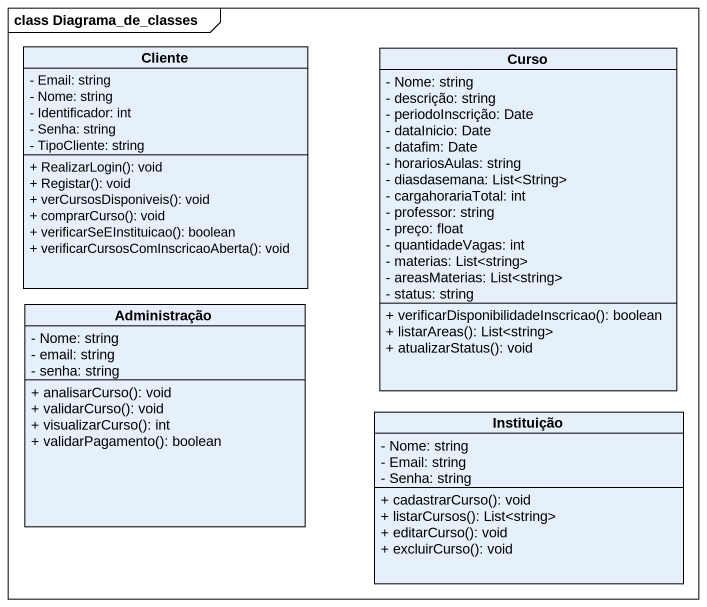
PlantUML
@startuml
mainframe class Diagrama_de_classes
hide circle
hide empty members
skinparam classAttributeIconSize 0
class Cliente {
  - Email: string
  - Nome: string
  - Identificador: int
  - Senha: string
  - TipoCliente: string
  + RealizarLogin(): void
  + Registar(): void
  + verCursosDisponiveis(): void
  + comprarCurso(): void
  + verificarSeEInstituicao(): boolean
  + verificarCursosComInscricaoAberta(): void
}
class Curso {
  - Nome: string
  - descrição: string
  - periodoInscrição: Date
  - dataInicio: Date
  - datafim: Date
  - horariosAulas: string
  - diasdasemana: List<String>
  - cargahorariaTotal: int
  - professor: string
  - preço: float
  - quantidadeVagas: int
  - materias: List<string>
  - areasMaterias: List<string>
  - status: string
  + verificarDisponibilidadeInscricao(): boolean
  + listarAreas(): List<string>
  + atualizarStatus(): void
}
class Administração {
  - Nome: string
  - email: string
  - senha: string
  + analisarCurso(): void
  + validarCurso(): void
  + visualizarCurso(): int
  + validarPagamento(): boolean
}
class Instituição {
  - Nome: string
  - Email: string
  - Senha: string
  + cadastrarCurso(): void
  + listarCursos(): List<string>
  + editarCurso(): void
  + excluirCurso(): void
}
@enduml
